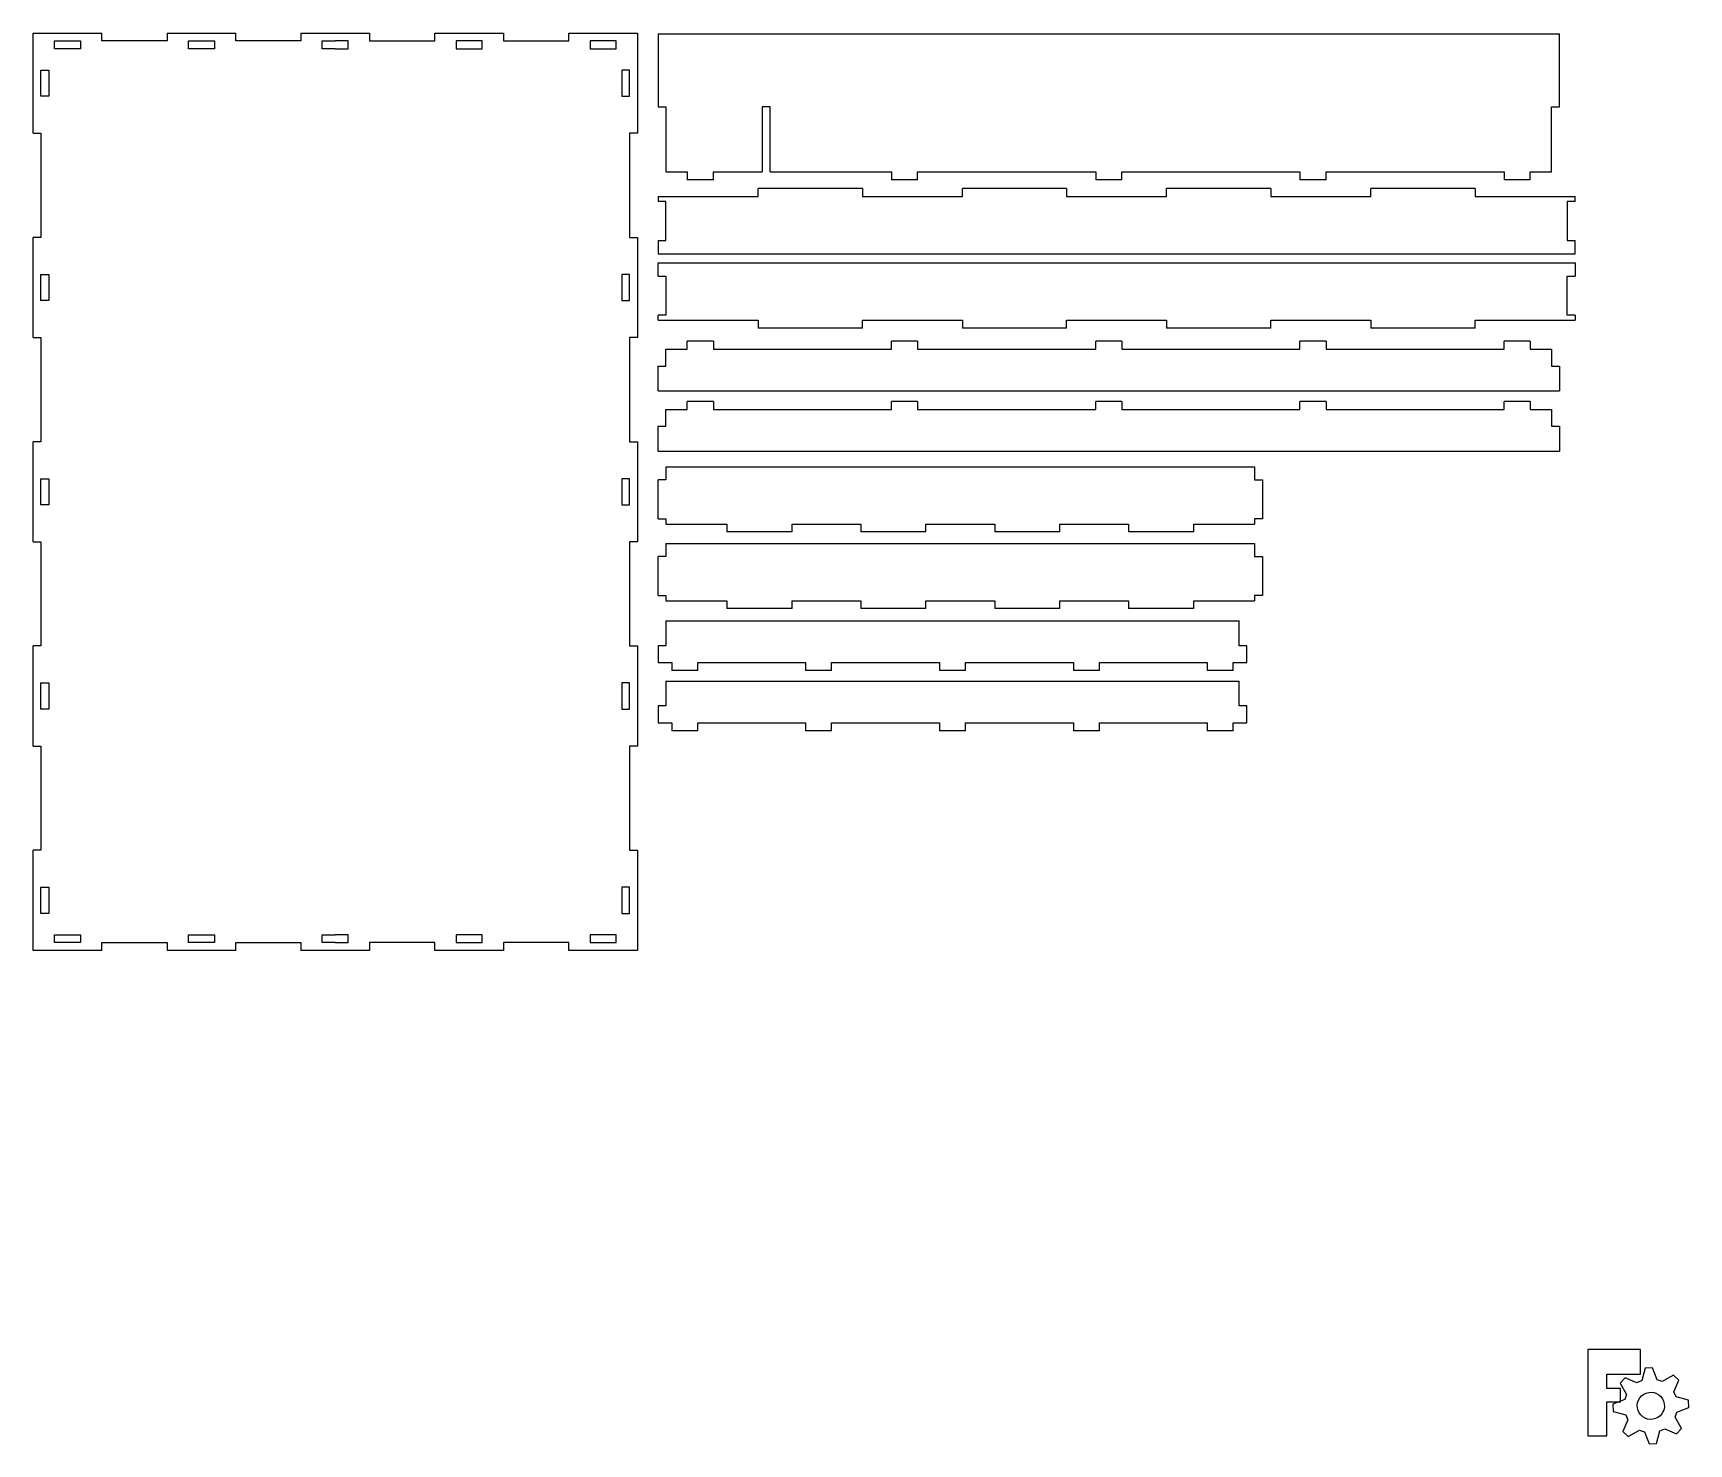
# Model space of a CAD drawing. Extents: x 5 to 641, y -147 to 394.
import ezdxf

# ---------------------------------------------------------------- set-up
doc = ezdxf.new("R2010")
doc.units = 0
doc.layers.add('Calque_1', color=7, linetype='CONTINUOUS')

msp = doc.modelspace()

# ---------------------------------------------------------------- linework, layer by layer
at = {"layer": 'Calque_1', "color": 7}
for points in [[(5.17796, 355.77202), (5.17796, 394.17202), (31.57796, 394.17202)], [(31.57796, 391.17202), (31.57796, 394.17202)], [(56.57796, 394.17202), (56.57796, 391.17202)], [(56.57796, 394.17202), (82.97796, 394.17202)], [(82.97796, 391.17202), (82.97796, 394.17202)], [(107.97796, 394.17202), (107.97796, 391.17202)], [(107.97796, 394.17202), (134.37796, 394.17202), (134.37796, 391.17202), (159.37796, 391.17202), (159.37796, 394.17202), (185.77796, 394.17202), (185.77796, 391.17202), (210.77796, 391.17202), (210.77796, 394.17202), (237.17796, 394.17202), (237.17796, 355.77202), (234.17796, 355.77202), (234.17796, 315.77202), (237.17796, 315.77202), (237.17796, 277.37202), (234.17796, 277.37202), (234.17796, 237.37202), (237.17796, 237.37202), (237.17796, 198.97202), (234.17796, 198.97202), (234.17796, 158.97202), (237.17796, 158.97202), (237.17796, 120.57202), (234.17796, 120.57202), (234.17796, 80.57202), (237.17796, 80.57202), (237.17796, 42.17202), (210.77796, 42.17202), (210.77796, 45.17202), (185.77796, 45.17202), (185.77796, 42.17202), (159.37796, 42.17202), (159.37796, 45.17202), (134.37796, 45.17202), (134.37796, 42.17202), (107.97796, 42.17202)], [(56.57796, 391.17202), (31.57796, 391.17202)], [(107.97796, 391.17202), (82.97796, 391.17202)], [(245.11537, 393.88095), (591.11537, 393.88095)], [(245.11537, 393.88095), (245.11537, 365.88095)], [(591.11537, 365.88095), (591.11537, 393.88095)], [(245.11537, 365.88095), (248.11537, 365.88095)], [(248.11537, 365.88095), (248.11537, 340.88095)], [(288.11537, 340.88095), (288.11537, 365.88095), (285.11537, 365.88095), (285.11537, 340.88095)], [(588.11537, 365.88095), (591.11537, 365.88095)], [(588.11537, 340.88095), (588.11537, 365.88095)], [(5.17796, 355.77202), (8.17796, 355.77202)], [(8.17796, 355.77202), (8.17796, 315.77202)], [(248.11537, 340.88095), (256.31537, 340.88095)], [(256.31537, 340.88095), (256.31537, 337.88095)], [(266.31537, 337.88095), (256.31537, 337.88095)], [(266.31537, 340.88095), (285.11537, 340.88095)], [(266.31537, 337.88095), (266.31537, 340.88095)], [(288.11537, 340.88095), (334.71537, 340.88095)], [(334.71537, 340.88095), (334.71537, 337.88095)], [(344.71537, 337.88095), (334.71537, 337.88095)], [(344.71537, 340.88095), (413.11537, 340.88095)], [(344.71537, 337.88095), (344.71537, 340.88095)], [(413.11537, 340.88095), (413.11537, 337.88095)], [(423.11537, 337.88095), (413.11537, 337.88095)], [(423.11537, 340.88095), (491.51537, 340.88095)], [(423.11537, 337.88095), (423.11537, 340.88095)], [(491.51537, 340.88095), (491.51537, 337.88095)], [(501.51537, 337.88095), (491.51537, 337.88095)], [(501.51537, 340.88095), (569.91537, 340.88095)], [(501.51537, 337.88095), (501.51537, 340.88095)], [(569.91537, 340.88095), (569.91537, 337.88095)], [(579.91537, 337.88095), (569.91537, 337.88095)], [(579.91537, 340.88095), (588.11537, 340.88095)], [(579.91537, 337.88095), (579.91537, 340.88095)], [(245.11536, 331.53018), (283.51536, 331.53018)], [(245.11536, 331.53018), (245.11536, 329.53018)], [(323.51536, 334.53018), (283.51536, 334.53018)], [(283.51536, 331.53018), (283.51536, 334.53018)], [(323.51536, 334.53018), (323.51536, 331.53018)], [(323.51536, 331.53018), (361.91536, 331.53018)], [(401.91536, 334.53018), (361.91536, 334.53018)], [(361.91536, 331.53018), (361.91536, 334.53018)], [(401.91536, 334.53018), (401.91536, 331.53018)], [(401.91536, 331.53018), (440.31536, 331.53018)], [(480.31536, 334.53018), (440.31536, 334.53018)], [(440.31536, 331.53018), (440.31536, 334.53018)], [(480.31536, 334.53018), (480.31536, 331.53018)], [(480.31536, 331.53018), (518.71536, 331.53018)], [(558.71536, 334.53018), (518.71536, 334.53018)], [(518.71536, 331.53018), (518.71536, 334.53018)], [(558.71536, 334.53018), (558.71536, 331.53018)], [(558.71536, 331.53018), (597.11536, 331.53018)], [(597.11536, 329.53018), (597.11536, 331.53018)], [(248.11536, 329.53018), (245.11536, 329.53018)], [(248.11536, 314.53018), (248.11536, 329.53018)], [(594.11536, 329.53018), (594.11536, 314.53018)], [(597.11536, 329.53018), (594.11536, 329.53018)], [(5.17796, 277.37202), (5.17796, 315.77202)], [(8.17796, 315.77202), (5.17796, 315.77202)], [(245.11536, 314.53018), (245.11536, 309.53018)], [(245.11536, 314.53018), (248.11536, 314.53018)], [(594.11536, 314.53018), (597.11536, 314.53018)], [(597.11536, 309.53018), (597.11536, 314.53018)], [(245.11536, 309.53018), (597.11536, 309.53018)], [(245.11536, 305.959), (597.11536, 305.959)], [(245.11536, 300.959), (245.11536, 305.959)], [(597.11536, 305.959), (597.11536, 300.959)], [(245.11536, 300.959), (248.11536, 300.959)], [(248.11536, 300.959), (248.11536, 285.959)], [(594.11536, 300.959), (597.11536, 300.959)], [(594.11536, 285.959), (594.11536, 300.959)], [(245.11536, 283.959), (245.11536, 285.959)], [(248.11536, 285.959), (245.11536, 285.959)], [(245.11536, 283.959), (283.51536, 283.959)], [(283.51536, 283.959), (283.51536, 280.959)], [(323.51536, 280.959), (283.51536, 280.959)], [(323.51536, 283.959), (361.91536, 283.959)], [(323.51536, 280.959), (323.51536, 283.959)], [(361.91536, 283.959), (361.91536, 280.959)], [(401.91536, 280.959), (361.91536, 280.959)], [(401.91536, 283.959), (440.31536, 283.959)], [(401.91536, 280.959), (401.91536, 283.959)], [(440.31536, 283.959), (440.31536, 280.959)], [(480.31536, 280.959), (440.31536, 280.959)], [(480.31536, 283.959), (518.71536, 283.959)], [(480.31536, 280.959), (480.31536, 283.959)], [(518.71536, 283.959), (518.71536, 280.959)], [(558.71536, 280.959), (518.71536, 280.959)], [(558.71536, 283.959), (597.11536, 283.959)], [(558.71536, 280.959), (558.71536, 283.959)], [(597.11536, 285.959), (594.11536, 285.959)], [(597.11536, 285.959), (597.11536, 283.959)], [(5.17796, 277.37202), (8.17796, 277.37202)], [(8.17796, 277.37202), (8.17796, 237.37202)], [(266.31536, 275.90714), (256.31536, 275.90714)], [(256.31536, 272.90714), (256.31536, 275.90714)], [(266.31536, 275.90714), (266.31536, 272.90714)], [(344.71536, 275.90714), (334.71536, 275.90714)], [(334.71536, 272.90714), (334.71536, 275.90714)], [(344.71536, 275.90714), (344.71536, 272.90714)], [(423.11536, 275.90714), (413.11536, 275.90714)], [(413.11536, 272.90714), (413.11536, 275.90714)], [(423.11536, 275.90714), (423.11536, 272.90714)], [(501.51536, 275.90714), (491.51536, 275.90714)], [(491.51536, 272.90714), (491.51536, 275.90714)], [(501.51536, 275.90714), (501.51536, 272.90714)], [(579.91536, 275.90714), (569.91536, 275.90714)], [(569.91536, 272.90714), (569.91536, 275.90714)], [(579.91536, 275.90714), (579.91536, 272.90714)], [(248.11536, 272.90714), (256.31536, 272.90714)], [(248.11536, 266.40714), (248.11536, 272.90714)], [(266.31536, 272.90714), (334.71536, 272.90714)], [(344.71536, 272.90714), (413.11536, 272.90714)], [(423.11536, 272.90714), (491.51536, 272.90714)], [(501.51536, 272.90714), (569.91536, 272.90714)], [(579.91536, 272.90714), (588.11536, 272.90714)], [(588.11536, 272.90714), (588.11536, 266.40714)], [(245.11536, 256.90714), (245.11536, 266.40714)], [(245.11536, 266.40714), (248.11536, 266.40714)], [(588.11536, 266.40714), (591.11536, 266.40714)], [(591.11536, 266.40714), (591.11536, 256.90714)], [(245.11536, 256.90714), (591.11536, 256.90714)], [(248.11537, 249.78623), (256.31537, 249.78623)], [(248.11537, 243.28623), (248.11537, 249.78623)], [(266.31537, 252.78623), (256.31537, 252.78623)], [(256.31537, 249.78623), (256.31537, 252.78623)], [(266.31537, 252.78623), (266.31537, 249.78623)], [(266.31537, 249.78623), (334.71537, 249.78623)], [(344.71537, 252.78623), (334.71537, 252.78623)], [(334.71537, 249.78623), (334.71537, 252.78623)], [(344.71537, 252.78623), (344.71537, 249.78623)], [(344.71537, 249.78623), (413.11537, 249.78623)], [(423.11537, 252.78623), (413.11537, 252.78623)], [(413.11537, 249.78623), (413.11537, 252.78623)], [(423.11537, 252.78623), (423.11537, 249.78623)], [(423.11537, 249.78623), (491.51537, 249.78623)], [(501.51537, 252.78623), (491.51537, 252.78623)], [(491.51537, 249.78623), (491.51537, 252.78623)], [(501.51537, 252.78623), (501.51537, 249.78623)], [(501.51537, 249.78623), (569.91537, 249.78623)], [(579.91537, 252.78623), (569.91537, 252.78623)], [(569.91537, 249.78623), (569.91537, 252.78623)], [(579.91537, 252.78623), (579.91537, 249.78623)], [(579.91537, 249.78623), (588.11537, 249.78623)], [(588.11537, 249.78623), (588.11537, 243.28623)], [(245.11537, 233.78623), (245.11537, 243.28623)], [(245.11537, 243.28623), (248.11537, 243.28623)], [(588.11537, 243.28623), (591.11537, 243.28623)], [(591.11537, 243.28623), (591.11537, 233.78623)], [(5.17796, 198.97202), (5.17796, 237.37202)], [(8.17796, 237.37202), (5.17796, 237.37202)], [(245.11537, 233.78623), (591.11537, 233.78623)], [(245.11537, 207.77723), (245.11537, 222.77723)], [(248.11537, 222.77723), (245.11537, 222.77723)], [(248.11537, 227.77723), (474.11537, 227.77723)], [(248.11537, 227.77723), (248.11537, 222.77723)], [(474.11537, 227.77723), (474.11537, 222.77723), (477.11537, 222.77723), (477.11537, 207.77723), (474.11537, 207.77723), (474.11537, 205.77723)], [(245.11537, 207.77723), (248.11537, 207.77723)], [(248.11537, 207.77723), (248.11537, 205.77723)], [(248.11537, 205.77723), (271.51537, 205.77723)], [(271.51537, 205.77723), (271.51537, 202.77723)], [(296.51537, 205.77723), (322.91537, 205.77723)], [(296.51537, 202.77723), (296.51537, 205.77723)], [(322.91537, 205.77723), (322.91537, 202.77723)], [(347.91537, 205.77723), (374.31537, 205.77723)], [(347.91537, 202.77723), (347.91537, 205.77723)], [(374.31537, 205.77723), (374.31537, 202.77723)], [(399.31537, 205.77723), (425.71537, 205.77723)], [(399.31537, 202.77723), (399.31537, 205.77723)], [(425.71537, 205.77723), (425.71537, 202.77723)], [(450.71537, 205.77723), (474.11537, 205.77723)], [(450.71537, 202.77723), (450.71537, 205.77723)], [(5.17796, 198.97202), (8.17796, 198.97202)], [(8.17796, 198.97202), (8.17796, 158.97202)], [(248.11553, 198.36057), (474.11553, 198.36057)], [(248.11553, 198.36057), (248.11553, 193.36057)], [(296.51537, 202.77723), (271.51537, 202.77723)], [(347.91537, 202.77723), (322.91537, 202.77723)], [(399.31537, 202.77723), (374.31537, 202.77723)], [(450.71537, 202.77723), (425.71537, 202.77723)], [(474.11553, 198.36057), (474.11553, 193.36057), (477.11553, 193.36057), (477.11553, 178.36057), (474.11553, 178.36057), (474.11553, 176.36057)], [(245.11553, 178.36057), (245.11553, 193.36057)], [(248.11553, 193.36057), (245.11553, 193.36057)], [(245.11553, 178.36057), (248.11553, 178.36057)], [(248.11553, 178.36057), (248.11553, 176.36057)], [(248.11553, 176.36057), (271.51553, 176.36057)], [(271.51553, 176.36057), (271.51553, 173.36057)], [(296.51553, 173.36057), (271.51553, 173.36057)], [(296.51553, 176.36057), (322.91553, 176.36057)], [(296.51553, 173.36057), (296.51553, 176.36057)], [(322.91553, 176.36057), (322.91553, 173.36057)], [(347.91553, 173.36057), (322.91553, 173.36057)], [(347.91553, 176.36057), (374.31553, 176.36057)], [(347.91553, 173.36057), (347.91553, 176.36057)], [(374.31553, 176.36057), (374.31553, 173.36057)], [(399.31553, 173.36057), (374.31553, 173.36057)], [(399.31553, 176.36057), (425.71553, 176.36057)], [(399.31553, 173.36057), (399.31553, 176.36057)], [(425.71553, 176.36057), (425.71553, 173.36057)], [(450.71553, 173.36057), (425.71553, 173.36057)], [(450.71553, 176.36057), (474.11553, 176.36057)], [(450.71553, 173.36057), (450.71553, 176.36057)], [(248.11575, 168.58973), (468.11575, 168.58973)], [(248.11575, 168.58973), (248.11575, 159.08973)], [(468.11575, 159.08973), (468.11575, 168.58973)], [(5.17796, 120.57202), (5.17796, 158.97202)], [(8.17796, 158.97202), (5.17796, 158.97202)], [(245.11575, 159.08973), (245.11575, 152.58973)], [(248.11575, 159.08973), (245.11575, 159.08973)], [(471.11575, 159.08973), (468.11575, 159.08973)], [(471.11575, 152.58973), (471.11575, 159.08973)], [(245.11575, 152.58973), (250.31575, 152.58973)], [(250.31575, 152.58973), (250.31575, 149.58973)], [(260.31575, 152.58973), (301.71575, 152.58973)], [(260.31575, 149.58973), (260.31575, 152.58973)], [(301.71575, 152.58973), (301.71575, 149.58973)], [(311.71575, 152.58973), (353.11575, 152.58973)], [(311.71575, 149.58973), (311.71575, 152.58973)], [(353.11575, 152.58973), (353.11575, 149.58973)], [(363.11575, 152.58973), (404.51575, 152.58973)], [(363.11575, 149.58973), (363.11575, 152.58973)], [(404.51575, 152.58973), (404.51575, 149.58973)], [(414.51575, 152.58973), (455.91575, 152.58973)], [(414.51575, 149.58973), (414.51575, 152.58973)], [(455.91575, 152.58973), (455.91575, 149.58973)], [(465.91575, 152.58973), (471.11575, 152.58973)], [(465.91575, 149.58973), (465.91575, 152.58973)], [(260.31575, 149.58973), (250.31575, 149.58973)], [(311.71575, 149.58973), (301.71575, 149.58973)], [(363.11575, 149.58973), (353.11575, 149.58973)], [(414.51575, 149.58973), (404.51575, 149.58973)], [(465.91575, 149.58973), (455.91575, 149.58973)], [(248.11585, 145.46891), (468.11585, 145.46891)], [(248.11585, 145.46891), (248.11585, 135.96891)], [(468.11585, 135.96891), (468.11585, 145.46891)], [(245.11585, 135.96891), (245.11585, 129.46891)], [(248.11585, 135.96891), (245.11585, 135.96891)], [(471.11585, 135.96891), (468.11585, 135.96891)], [(471.11585, 129.46891), (471.11585, 135.96891)], [(245.11585, 129.46891), (250.31585, 129.46891)], [(250.31585, 129.46891), (250.31585, 126.46891)], [(260.31585, 129.46891), (301.71585, 129.46891)], [(260.31585, 126.46891), (260.31585, 129.46891)], [(301.71585, 129.46891), (301.71585, 126.46891)], [(311.71585, 129.46891), (353.11585, 129.46891)], [(311.71585, 126.46891), (311.71585, 129.46891)], [(353.11585, 129.46891), (353.11585, 126.46891)], [(363.11585, 129.46891), (404.51585, 129.46891)], [(363.11585, 126.46891), (363.11585, 129.46891)], [(404.51585, 129.46891), (404.51585, 126.46891)], [(414.51585, 129.46891), (455.91585, 129.46891)], [(414.51585, 126.46891), (414.51585, 129.46891)], [(455.91585, 129.46891), (455.91585, 126.46891)], [(465.91585, 129.46891), (471.11585, 129.46891)], [(465.91585, 126.46891), (465.91585, 129.46891)], [(260.31585, 126.46891), (250.31585, 126.46891)], [(311.71585, 126.46891), (301.71585, 126.46891)], [(363.11585, 126.46891), (353.11585, 126.46891)], [(414.51585, 126.46891), (404.51585, 126.46891)], [(465.91585, 126.46891), (455.91585, 126.46891)], [(5.17796, 120.57202), (8.17796, 120.57202)], [(8.17796, 120.57202), (8.17796, 80.57202)], [(5.17796, 42.17202), (5.17796, 80.57202)], [(8.17796, 80.57202), (5.17796, 80.57202)], [(31.57796, 45.17202), (56.57796, 45.17202)], [(31.57796, 42.17202), (31.57796, 45.17202)], [(56.57796, 45.17202), (56.57796, 42.17202)], [(82.97796, 45.17202), (107.97796, 45.17202)], [(82.97796, 42.17202), (82.97796, 45.17202)], [(107.97796, 45.17202), (107.97796, 42.17202)], [(31.57796, 42.17202), (5.17796, 42.17202)], [(82.97796, 42.17202), (56.57796, 42.17202)]]:
    msp.add_lwpolyline(points, dxfattribs=at)
at = {"layer": 'Calque_1', "color": 5}
for points in [[(13.37796, 391.17202), (23.37796, 391.17202)], [(13.37796, 388.17202), (13.37796, 391.17202)], [(23.37796, 391.17202), (23.37796, 388.17202), (13.37796, 388.17202)], [(64.77796, 388.17202), (64.77796, 391.17202)], [(64.77796, 391.17202), (74.77796, 391.17202), (74.77796, 388.17202)], [(74.77796, 388.17202), (64.77796, 388.17202)], [(116.17796, 388.17202), (116.17796, 391.17202)], [(116.17796, 391.17202), (121.17796, 391.17202)], [(121.17796, 388.17202), (116.17796, 388.17202)], [(121.17796, 388.17202), (126.17796, 388.17202), (126.17796, 391.17202), (121.17796, 391.17202)], [(8.17796, 369.97202), (8.17796, 379.97202)], [(8.17796, 379.97202), (11.17796, 379.97202), (11.17796, 369.97202)], [(11.17796, 369.97202), (8.17796, 369.97202)], [(8.17796, 301.57202), (11.17796, 301.57202)], [(11.17796, 291.57202), (8.17796, 291.57202), (8.17796, 301.57202)], [(11.17796, 301.57202), (11.17796, 291.57202)], [(8.17796, 223.17202), (11.17796, 223.17202)], [(11.17796, 213.17202), (8.17796, 213.17202), (8.17796, 223.17202)], [(11.17796, 223.17202), (11.17796, 213.17202)], [(8.17796, 134.77202), (8.17796, 144.77202), (11.17796, 144.77202)], [(11.17796, 144.77202), (11.17796, 134.77202)], [(11.17796, 134.77202), (8.17796, 134.77202)], [(8.17796, 56.37202), (8.17796, 66.37202)], [(8.17796, 66.37202), (11.17796, 66.37202), (11.17796, 56.37202)], [(11.17796, 56.37202), (8.17796, 56.37202)], [(13.37796, 48.17202), (23.37796, 48.17202)], [(23.37796, 45.17202), (13.37796, 45.17202), (13.37796, 48.17202)], [(23.37796, 48.17202), (23.37796, 45.17202)], [(64.77796, 48.17202), (74.77796, 48.17202)], [(64.77796, 45.17202), (64.77796, 48.17202)], [(74.77796, 48.17202), (74.77796, 45.17202), (64.77796, 45.17202)], [(116.17796, 45.17202), (116.17796, 48.17202)], [(116.17796, 48.17202), (121.17796, 48.17202)], [(121.17796, 45.17202), (116.17796, 45.17202)], [(121.17796, 45.17202), (126.17796, 45.17202), (126.17796, 48.17202), (121.17796, 48.17202)]]:
    msp.add_lwpolyline(points, dxfattribs=at)
for points in [[(167.57796, 391.17202), (167.57796, 388.17202), (177.57796, 388.17202), (177.57796, 391.17202)], [(218.97796, 388.17202), (228.97796, 388.17202), (228.97796, 391.17202), (218.97796, 391.17202)], [(234.17796, 369.97202), (234.17796, 379.97202), (231.17796, 379.97202), (231.17796, 369.97202)], [(231.17796, 291.57202), (234.17796, 291.57202), (234.17796, 301.57202), (231.17796, 301.57202)], [(234.17796, 213.17202), (234.17796, 223.17202), (231.17796, 223.17202), (231.17796, 213.17202)], [(231.17796, 144.77202), (231.17796, 134.77202), (234.17796, 134.77202), (234.17796, 144.77202)], [(234.17796, 66.37202), (231.17796, 66.37202), (231.17796, 56.37202), (234.17796, 56.37202)], [(177.57796, 48.17202), (167.57796, 48.17202), (167.57796, 45.17202), (177.57796, 45.17202)], [(228.97796, 45.17202), (228.97796, 48.17202), (218.97796, 48.17202), (218.97796, 45.17202)], [(634.87638, -120.84285), (630.57813, -123.308975), (628.680005, -122.650275), (626.86903, -118.022025), (624.02028, -118.171725), (622.72088, -122.957725), (620.902305, -123.8286), (616.366555, -121.844425), (614.450755, -123.973325), (616.91688, -128.271575), (616.242955, -130.164125), (611.614705, -131.9751), (611.779622, -134.82935), (616.565623, -136.12875), (617.436497, -137.947325), (615.437098, -142.477575), (617.565997, -144.393375), (621.864248, -141.92725), (623.772023, -142.606725), (625.567773, -147.229475), (628.437273, -147.0701), (629.721447, -142.2786), (631.540022, -141.407725), (636.085523, -143.412675), (638.001323, -141.283775), (635.535197, -136.985525), (636.199448, -135.0722), (640.822198, -133.27645), (640.678048, -130.41245), (635.886548, -129.128275), (635.015673, -127.3097), (637.005423, -122.7587), (634.876522, -120.8429)], [(628.43863, -127.8916), (629.321005, -128.40355), (630.08548, -129.096675), (630.697505, -129.92385), (631.13778, -130.843525), (631.39663, -131.834925), (631.439505, -132.850925), (631.292755, -133.866675), (630.957855, -134.83095), (630.425105, -135.722975), (629.752755, -136.477775), (628.92558, -137.0898), (628.005905, -137.530075), (627.014505, -137.788925), (625.99293, -137.84705), (624.97718, -137.7003), (624.012905, -137.3654), (623.12088, -136.83265), (622.37163, -136.145075), (621.754055, -135.333125), (621.31378, -134.41345), (621.06048, -133.40685), (621.00238, -132.385275), (621.149105, -131.369525), (621.484005, -130.40525), (622.01118, -129.52845), (622.68908, -128.758425), (623.516255, -128.1464), (624.43593, -127.706125), (625.44253, -127.452825), (626.458555, -127.40995), (627.474305, -127.556675), (628.43858, -127.891575)]]:
    msp.add_lwpolyline(points, close=True, dxfattribs=at)
at = {"layer": 'Calque_1', "color": 1}
msp.add_lwpolyline([(601.981655, -110.965725), (601.981655, -144.105725), (609.371155, -144.105725), (609.371155, -131.136725), (614.596155, -131.136725), (614.596155, -126.023725), (609.371155, -126.023725), (609.371155, -120.504975), (622.242655, -120.504975), (622.242655, -110.983225), (601.981655, -110.964475)], close=True, dxfattribs=at)

doc.saveas('drawing.dxf')
